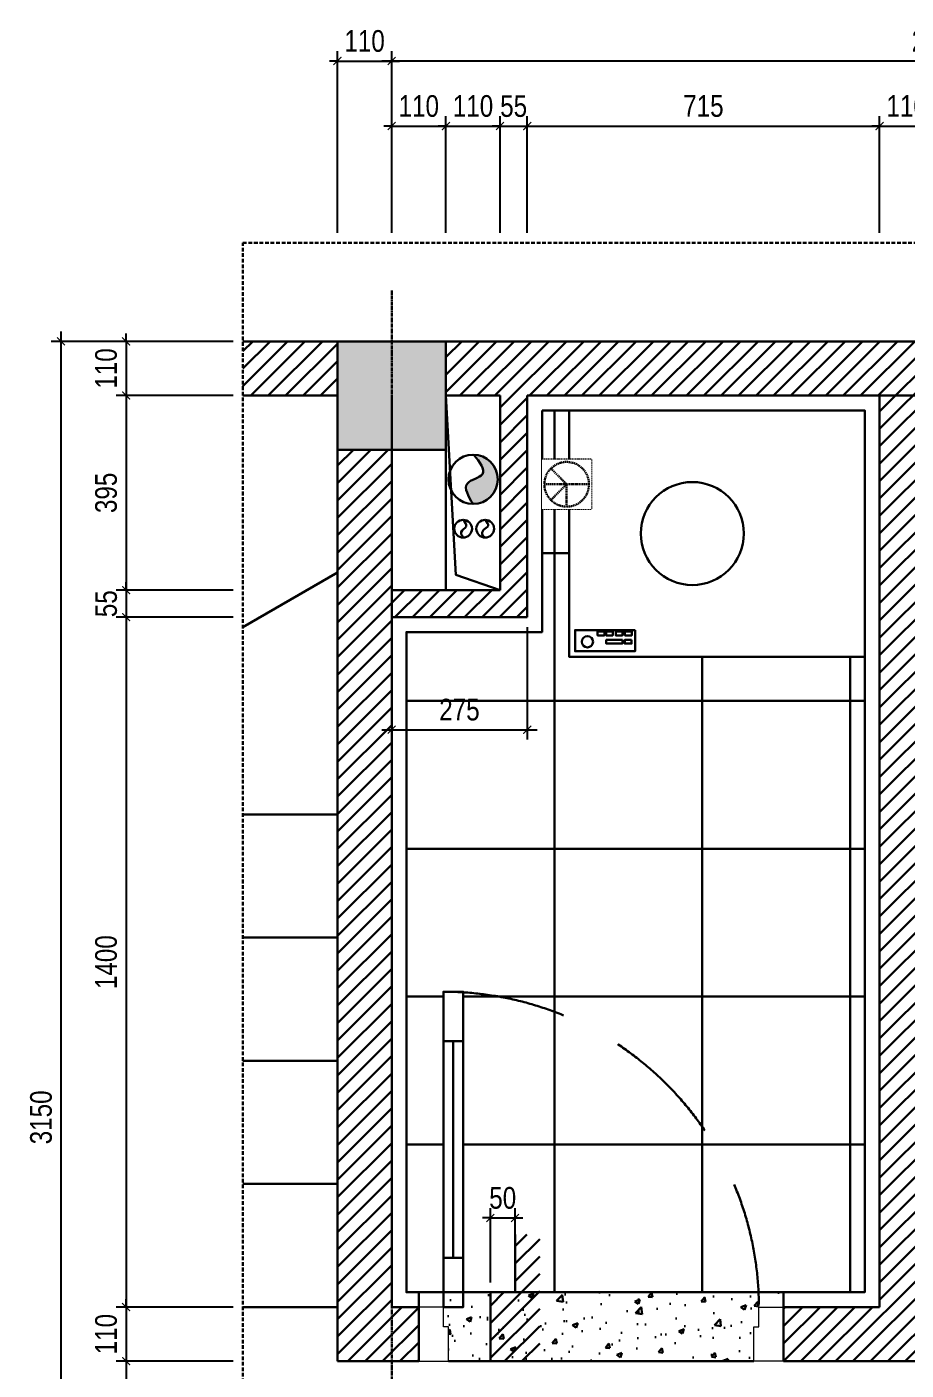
# Model space of a CAD drawing. Header units: millimetres. Extents: x -82962 to 19744, y -138000 to 4535.
# Drawn here: x -13157 to -11372, y -127322 to -124596 of the extents above; entities that cross this region are included whole.
import ezdxf

# ---------------------------------------------------------------- set-up
doc = ezdxf.new("R2010")
doc.units = ezdxf.units.MM
doc.header["$LTSCALE"] = 1000
doc.header["$MEASUREMENT"] = 0
doc.header["$PDMODE"] = 3
doc.linetypes.add('CENTER2', pattern=[1.125, 0.75, -0.125, 0.125, -0.125])
doc.linetypes.add('HIDDEN', pattern=[0.375, 0.25, -0.125])
doc.layers.get('0').update_dxf_attribs({"lineweight": 30})
doc.layers.get('DEFPOINTS').update_dxf_attribs({"color": 4, "lineweight": 30})
doc.layers.add('I-SITE-BOUNDARY', color=10, linetype='HIDDEN', lineweight=15)
doc.layers.add('THAY', color=4, linetype='Continuous', lineweight=30)
doc.styles.add('dim', font='arial.ttf', dxfattribs={"width": 0.8})
doc.dimstyles.new('1-100-100', dxfattribs={"dimscale": 0, "dimtxt": 2.2, "dimasz": 0.8, "dimexe": 1, "dimexo": 1, "dimgap": 0.9, "dimtad": 1, "dimdec": 0, "dimzin": 0, "dimdsep": 46, "dimtxsty": 'dim', "dimblk1": 'ARCHTICK', "dimblk2": 'ARCHTICK', "dimsah": 1, "dimcen": 1, "dimdle": 1, "dimclrd": 256, "dimclre": 256, "dimclrt": 1, "dimadec": 0, "dimazin": 0, "dimtfac": 0.0001, "dimtdec": 0, "dimtix": 1, "dimtmove": 2, "dimatfit": 3, "dimldrblk": 'DOT', "dimfxl": 100, "dimtolj": 1, "dimtzin": 0, "dimarcsym": 0})

# ---------------------------------------------------------------- blocks, each defined once
blk = doc.blocks.new('*U6')
blk.add_line((70, -100), (70, -540))
for points in [[(50, 0), (50, -640), (90, -640), (90, 0)], [(50, -100), (90, -100), (90, -540), (50, -540)]]:
    blk.add_lwpolyline(points, close=True)
at = {"linetype": 'HIDDEN'}
blk.add_arc((50, 0), 640, 270, 0, dxfattribs=at)
at = {"layer": 'I-SITE-BOUNDARY', "linetype": 'ByBlock'}
for points in [[(0, 110), (60, 110), (60, 40), (50, 40), (50, 0), (0, 0)], [(740, 110), (680, 110), (680, 40), (690, 40), (690, 0), (740, 0)]]:
    blk.add_lwpolyline(points, close=True, dxfattribs=at)
blk = doc.blocks.new('_ARCHTICK')
at = {"color": 0, "linetype": 'ByBlock', "const_width": 0.15}
blk.add_lwpolyline([(-0.5, -0.5), (0.5, 0.5)], dxfattribs=at)
blk = doc.blocks.new('*D1041')
at = {"layer": 'DEFPOINTS', "color": 0, "ltscale": 0.2, "transparency": 16777216}
for p in [(-12718.2, -125234.3), (-12955.2, -125344.3), (-12718.2, -125344.3)]:
    blk.add_point(p, dxfattribs=at)
at = {"layer": 'THAY', "lineweight": -2, "ltscale": 0.2, "transparency": 16777216}
for p, q in [((-12955.2, -125234.3), (-12955.2, -125218.3)), ((-12738.2, -125234.3), (-12975.2, -125234.3)), ((-12955.2, -125234.3), (-12955.2, -125344.3)), ((-12738.2, -125344.3), (-12975.2, -125344.3)), ((-12955.2, -125344.3), (-12955.2, -125360.3))]:
    blk.add_line(p, q, dxfattribs=at)
at = {"layer": 'THAY', "lineweight": -2, "ltscale": 0.2, "transparency": 16777216, "xscale": 16.00000000000003, "yscale": 16.00000000000003, "zscale": 16.00000000000003}
for p, rotation in [((-12955.2, -125234.3), 270), ((-12955.2, -125344.3), 90)]:
    blk.add_blockref('_ARCHTICK', p, dxfattribs=dict(at, rotation=rotation))
at = {"layer": 'THAY', "color": 1, "ltscale": 0.2, "transparency": 16777216, "insert": (-12995.7, -125289.3), "char_height": 44, "attachment_point": 5, "rotation": 90, "style": 'dim'}
blk.add_mtext('\\A1;110', dxfattribs=at)
blk = doc.blocks.new('_DOT')
at = {"color": 0, "linetype": 'ByBlock', "ltscale": 10}
blk.add_line((-0.5, 0), (-1, 0), dxfattribs=at)
at = {"color": 0, "linetype": 'ByBlock', "ltscale": 10, "const_width": 0.5}
blk.add_lwpolyline([(-0.25, 0, 1), (0.25, 0, 1)], format="xyb", close=True, dxfattribs=at)
blk = doc.blocks.new('*D1042')
at = {"layer": 'DEFPOINTS', "color": 0, "ltscale": 0.2, "transparency": 16777216}
for p in [(-12718.2, -125344.3), (-12955.2, -125739.3), (-12718.2, -125739.3)]:
    blk.add_point(p, dxfattribs=at)
at = {"layer": 'THAY', "lineweight": -2, "ltscale": 0.2, "transparency": 16777216}
for p, q in [((-12955.2, -125324.3), (-12955.2, -125759.3)), ((-12738.2, -125344.3), (-12975.2, -125344.3)), ((-12738.2, -125739.3), (-12975.2, -125739.3))]:
    blk.add_line(p, q, dxfattribs=at)
at = {"layer": 'THAY', "lineweight": -2, "ltscale": 0.2, "transparency": 16777216, "xscale": 16.00000000000003, "yscale": 16.00000000000003, "zscale": 16.00000000000003}
for p, rotation in [((-12955.2, -125344.3), 90), ((-12955.2, -125739.3), 270)]:
    blk.add_blockref('_ARCHTICK', p, dxfattribs=dict(at, rotation=rotation))
at = {"layer": 'THAY', "color": 1, "ltscale": 0.2, "transparency": 16777216, "insert": (-12995.7, -125541.8), "char_height": 44, "attachment_point": 5, "rotation": 90, "style": 'dim'}
blk.add_mtext('\\A1;395', dxfattribs=at)
blk = doc.blocks.new('*D1043')
at = {"layer": 'DEFPOINTS', "color": 0, "ltscale": 0.2, "transparency": 16777216}
for p in [(-12718.2, -125739.3), (-12955.2, -125794.3), (-12718.2, -125794.3)]:
    blk.add_point(p, dxfattribs=at)
at = {"layer": 'THAY', "lineweight": -2, "ltscale": 0.2, "transparency": 16777216}
for p, q in [((-12955.2, -125739.3), (-12955.2, -125723.3)), ((-12738.2, -125739.3), (-12975.2, -125739.3)), ((-12955.2, -125739.3), (-12955.2, -125794.3)), ((-12738.2, -125794.3), (-12975.2, -125794.3)), ((-12955.2, -125794.3), (-12955.2, -125810.3))]:
    blk.add_line(p, q, dxfattribs=at)
at = {"layer": 'THAY', "lineweight": -2, "ltscale": 0.2, "transparency": 16777216, "xscale": 16.00000000000003, "yscale": 16.00000000000003, "zscale": 16.00000000000003}
for p, rotation in [((-12955.2, -125739.3), 270), ((-12955.2, -125794.3), 90)]:
    blk.add_blockref('_ARCHTICK', p, dxfattribs=dict(at, rotation=rotation))
at = {"layer": 'THAY', "color": 1, "ltscale": 0.2, "transparency": 16777216, "insert": (-12995.6, -125766.8), "char_height": 44, "attachment_point": 5, "rotation": 90, "style": 'dim'}
blk.add_mtext('\\A1;55', dxfattribs=at)
blk = doc.blocks.new('*D1044')
at = {"layer": 'DEFPOINTS', "color": 0, "ltscale": 0.2, "transparency": 16777216}
for p in [(-12718.2, -125794.3), (-12955.2, -127194.3), (-12718.2, -127194.3)]:
    blk.add_point(p, dxfattribs=at)
at = {"layer": 'THAY', "lineweight": -2, "ltscale": 0.2, "transparency": 16777216}
for p, q in [((-12955.2, -125774.3), (-12955.2, -127214.3)), ((-12738.2, -125794.3), (-12975.2, -125794.3)), ((-12738.2, -127194.3), (-12975.2, -127194.3))]:
    blk.add_line(p, q, dxfattribs=at)
at = {"layer": 'THAY', "lineweight": -2, "ltscale": 0.2, "transparency": 16777216, "xscale": 16.00000000000003, "yscale": 16.00000000000003, "zscale": 16.00000000000003}
for p, rotation in [((-12955.2, -125794.3), 90), ((-12955.2, -127194.3), 270)]:
    blk.add_blockref('_ARCHTICK', p, dxfattribs=dict(at, rotation=rotation))
at = {"layer": 'THAY', "color": 1, "ltscale": 0.2, "transparency": 16777216, "insert": (-12995.7, -126494.3), "char_height": 44, "attachment_point": 5, "rotation": 90, "style": 'dim'}
blk.add_mtext('\\A1;1400', dxfattribs=at)
blk = doc.blocks.new('*D1045')
at = {"layer": 'DEFPOINTS', "color": 0, "ltscale": 0.2, "transparency": 16777216}
for p in [(-12718.2, -127194.3), (-12955.2, -127304.3), (-12718.2, -127304.3)]:
    blk.add_point(p, dxfattribs=at)
at = {"layer": 'THAY', "lineweight": -2, "ltscale": 0.2, "transparency": 16777216}
for p, q in [((-12955.2, -127194.3), (-12955.2, -127178.3)), ((-12738.2, -127194.3), (-12975.2, -127194.3)), ((-12955.2, -127194.3), (-12955.2, -127304.3)), ((-12738.2, -127304.3), (-12975.2, -127304.3)), ((-12955.2, -127304.3), (-12955.2, -127320.3))]:
    blk.add_line(p, q, dxfattribs=at)
at = {"layer": 'THAY', "lineweight": -2, "ltscale": 0.2, "transparency": 16777216, "xscale": 16.00000000000003, "yscale": 16.00000000000003, "zscale": 16.00000000000003}
for p, rotation in [((-12955.2, -127194.3), 270), ((-12955.2, -127304.3), 90)]:
    blk.add_blockref('_ARCHTICK', p, dxfattribs=dict(at, rotation=rotation))
at = {"layer": 'THAY', "color": 1, "ltscale": 0.2, "transparency": 16777216, "insert": (-12995.7, -127249.3), "char_height": 44, "attachment_point": 5, "rotation": 90, "style": 'dim'}
blk.add_mtext('\\A1;110', dxfattribs=at)
blk = doc.blocks.new('*D1046')
at = {"layer": 'DEFPOINTS', "color": 0, "ltscale": 0.2, "transparency": 16777216}
for p in [(-12718.2, -127304.3), (-12955.2, -128274.3), (-12718.2, -128274.3)]:
    blk.add_point(p, dxfattribs=at)
at = {"layer": 'THAY', "lineweight": -2, "ltscale": 0.2, "transparency": 16777216}
for p, q in [((-12955.2, -127284.3), (-12955.2, -128294.3)), ((-12738.2, -127304.3), (-12975.2, -127304.3)), ((-12738.2, -128274.3), (-12975.2, -128274.3))]:
    blk.add_line(p, q, dxfattribs=at)
at = {"layer": 'THAY', "lineweight": -2, "ltscale": 0.2, "transparency": 16777216, "xscale": 16.00000000000003, "yscale": 16.00000000000003, "zscale": 16.00000000000003}
for p, rotation in [((-12955.2, -127304.3), 90), ((-12955.2, -128274.3), 270)]:
    blk.add_blockref('_ARCHTICK', p, dxfattribs=dict(at, rotation=rotation))
at = {"layer": 'THAY', "color": 1, "ltscale": 0.2, "transparency": 16777216, "insert": (-12995.7, -127789.3), "char_height": 44, "attachment_point": 5, "rotation": 90, "style": 'dim'}
blk.add_mtext('\\A1;970', dxfattribs=at)
blk = doc.blocks.new('*D1048')
at = {"layer": 'DEFPOINTS', "color": 0, "ltscale": 0.2, "transparency": 16777216}
for p in [(-13087.2, -125234.3), (-12718.2, -125234.3), (-12718.2, -128384.3)]:
    blk.add_point(p, dxfattribs=at)
at = {"layer": 'THAY', "lineweight": -2, "ltscale": 0.2, "transparency": 16777216}
for p, q in [((-13087.2, -128404.3), (-13087.2, -125214.3)), ((-12738.2, -125234.3), (-13107.2, -125234.3)), ((-12738.2, -128384.3), (-13107.2, -128384.3))]:
    blk.add_line(p, q, dxfattribs=at)
at = {"layer": 'THAY', "lineweight": -2, "ltscale": 0.2, "transparency": 16777216, "xscale": 16.00000000000003, "yscale": 16.00000000000003, "zscale": 16.00000000000003}
for p, rotation in [((-13087.2, -125234.3), 90), ((-13087.2, -128384.3), 270)]:
    blk.add_blockref('_ARCHTICK', p, dxfattribs=dict(at, rotation=rotation))
at = {"layer": 'THAY', "color": 1, "ltscale": 0.2, "transparency": 16777216, "insert": (-13127.7, -126809.3), "char_height": 44, "attachment_point": 5, "rotation": 90, "style": 'dim'}
blk.add_mtext('\\A1;3150', dxfattribs=at)
blk = doc.blocks.new('*D1049')
at = {"layer": 'DEFPOINTS', "color": 0, "ltscale": 0.2, "transparency": 16777216}
for p in [(-12416.3, -124665.3), (-12526.3, -125034.3), (-12416.3, -125034.3)]:
    blk.add_point(p, dxfattribs=at)
at = {"layer": 'THAY', "lineweight": -2, "ltscale": 0.2, "transparency": 16777216}
for p, q in [((-12526.3, -125014.3), (-12526.3, -124645.3)), ((-12416.3, -125014.3), (-12416.3, -124645.3)), ((-12526.3, -124665.3), (-12542.3, -124665.3)), ((-12526.3, -124665.3), (-12416.3, -124665.3)), ((-12416.3, -124665.3), (-12400.3, -124665.3))]:
    blk.add_line(p, q, dxfattribs=at)
at = {"layer": 'THAY', "lineweight": -2, "ltscale": 0.2, "transparency": 16777216, "xscale": 16.00000000000003, "yscale": 16.00000000000003, "zscale": 16.00000000000003}
blk.add_blockref('_ARCHTICK', (-12526.3, -124665.3), dxfattribs=at)
at = {"layer": 'THAY', "lineweight": -2, "ltscale": 0.2, "transparency": 16777216, "xscale": 16.00000000000003, "yscale": 16.00000000000003, "zscale": 16.00000000000003, "rotation": 180}
blk.add_blockref('_ARCHTICK', (-12416.3, -124665.3), dxfattribs=at)
at = {"layer": 'THAY', "color": 1, "ltscale": 0.2, "transparency": 16777216, "insert": (-12471.3, -124624.9), "char_height": 44, "attachment_point": 5, "style": 'dim'}
blk.add_mtext('\\A1;110', dxfattribs=at)
blk = doc.blocks.new('*D1050')
at = {"layer": 'DEFPOINTS', "color": 0, "ltscale": 0.2, "transparency": 16777216}
for p in [(-12306.3, -124797.3), (-12416.3, -125034.3), (-12306.3, -125034.3)]:
    blk.add_point(p, dxfattribs=at)
at = {"layer": 'THAY', "lineweight": -2, "ltscale": 0.2, "transparency": 16777216}
for p, q in [((-12416.3, -125014.3), (-12416.3, -124777.3)), ((-12306.3, -125014.3), (-12306.3, -124777.3)), ((-12416.3, -124797.3), (-12432.3, -124797.3)), ((-12416.3, -124797.3), (-12306.3, -124797.3)), ((-12306.3, -124797.3), (-12290.3, -124797.3))]:
    blk.add_line(p, q, dxfattribs=at)
at = {"layer": 'THAY', "lineweight": -2, "ltscale": 0.2, "transparency": 16777216, "xscale": 16.00000000000003, "yscale": 16.00000000000003, "zscale": 16.00000000000003}
blk.add_blockref('_ARCHTICK', (-12416.3, -124797.3), dxfattribs=at)
at = {"layer": 'THAY', "lineweight": -2, "ltscale": 0.2, "transparency": 16777216, "xscale": 16.00000000000003, "yscale": 16.00000000000003, "zscale": 16.00000000000003, "rotation": 180}
blk.add_blockref('_ARCHTICK', (-12306.3, -124797.3), dxfattribs=at)
at = {"layer": 'THAY', "color": 1, "ltscale": 0.2, "transparency": 16777216, "insert": (-12361.3, -124756.9), "char_height": 44, "attachment_point": 5, "style": 'dim'}
blk.add_mtext('\\A1;110', dxfattribs=at)
blk = doc.blocks.new('*D1051')
at = {"layer": 'DEFPOINTS', "color": 0, "ltscale": 0.2, "transparency": 16777216}
for p in [(-12196.3, -124797.3), (-12306.3, -125034.3), (-12196.3, -125034.3)]:
    blk.add_point(p, dxfattribs=at)
at = {"layer": 'THAY', "lineweight": -2, "ltscale": 0.2, "transparency": 16777216}
for p, q in [((-12306.3, -125014.3), (-12306.3, -124777.3)), ((-12196.3, -125014.3), (-12196.3, -124777.3)), ((-12306.3, -124797.3), (-12322.3, -124797.3)), ((-12306.3, -124797.3), (-12196.3, -124797.3)), ((-12196.3, -124797.3), (-12180.3, -124797.3))]:
    blk.add_line(p, q, dxfattribs=at)
at = {"layer": 'THAY', "lineweight": -2, "ltscale": 0.2, "transparency": 16777216, "xscale": 16.00000000000003, "yscale": 16.00000000000003, "zscale": 16.00000000000003}
blk.add_blockref('_ARCHTICK', (-12306.3, -124797.3), dxfattribs=at)
at = {"layer": 'THAY', "lineweight": -2, "ltscale": 0.2, "transparency": 16777216, "xscale": 16.00000000000003, "yscale": 16.00000000000003, "zscale": 16.00000000000003, "rotation": 180}
blk.add_blockref('_ARCHTICK', (-12196.3, -124797.3), dxfattribs=at)
at = {"layer": 'THAY', "color": 1, "ltscale": 0.2, "transparency": 16777216, "insert": (-12251.3, -124756.9), "char_height": 44, "attachment_point": 5, "style": 'dim'}
blk.add_mtext('\\A1;110', dxfattribs=at)
blk = doc.blocks.new('*D1052')
at = {"layer": 'DEFPOINTS', "color": 0, "ltscale": 0.2, "transparency": 16777216}
for p in [(-12141.3, -124797.3), (-12196.3, -125034.3), (-12141.3, -125034.3)]:
    blk.add_point(p, dxfattribs=at)
at = {"layer": 'THAY', "lineweight": -2, "ltscale": 0.2, "transparency": 16777216}
for p, q in [((-12196.3, -125014.3), (-12196.3, -124777.3)), ((-12141.3, -125014.3), (-12141.3, -124777.3)), ((-12196.3, -124797.3), (-12212.3, -124797.3)), ((-12196.3, -124797.3), (-12141.3, -124797.3)), ((-12141.3, -124797.3), (-12125.3, -124797.3))]:
    blk.add_line(p, q, dxfattribs=at)
at = {"layer": 'THAY', "lineweight": -2, "ltscale": 0.2, "transparency": 16777216, "xscale": 16.00000000000003, "yscale": 16.00000000000003, "zscale": 16.00000000000003}
blk.add_blockref('_ARCHTICK', (-12196.3, -124797.3), dxfattribs=at)
at = {"layer": 'THAY', "lineweight": -2, "ltscale": 0.2, "transparency": 16777216, "xscale": 16.00000000000003, "yscale": 16.00000000000003, "zscale": 16.00000000000003, "rotation": 180}
blk.add_blockref('_ARCHTICK', (-12141.3, -124797.3), dxfattribs=at)
at = {"layer": 'THAY', "color": 1, "ltscale": 0.2, "transparency": 16777216, "insert": (-12168.8, -124757), "char_height": 44, "attachment_point": 5, "style": 'dim'}
blk.add_mtext('\\A1;55', dxfattribs=at)
blk = doc.blocks.new('*D1053')
at = {"layer": 'DEFPOINTS', "color": 0, "ltscale": 0.2, "transparency": 16777216}
for p in [(-11426.3, -124797.3), (-12141.3, -125034.3), (-11426.3, -125034.3)]:
    blk.add_point(p, dxfattribs=at)
at = {"layer": 'THAY', "lineweight": -2, "ltscale": 0.2, "transparency": 16777216}
for p, q in [((-12141.3, -125014.3), (-12141.3, -124777.3)), ((-11426.3, -125014.3), (-11426.3, -124777.3)), ((-12161.3, -124797.3), (-11406.3, -124797.3))]:
    blk.add_line(p, q, dxfattribs=at)
at = {"layer": 'THAY', "lineweight": -2, "ltscale": 0.2, "transparency": 16777216, "xscale": 16.00000000000003, "yscale": 16.00000000000003, "zscale": 16.00000000000003, "rotation": 180}
blk.add_blockref('_ARCHTICK', (-12141.3, -124797.3), dxfattribs=at)
at = {"layer": 'THAY', "lineweight": -2, "ltscale": 0.2, "transparency": 16777216, "xscale": 16.00000000000003, "yscale": 16.00000000000003, "zscale": 16.00000000000003}
blk.add_blockref('_ARCHTICK', (-11426.3, -124797.3), dxfattribs=at)
at = {"layer": 'THAY', "color": 1, "ltscale": 0.2, "transparency": 16777216, "insert": (-11783.8, -124756.9), "char_height": 44, "attachment_point": 5, "style": 'dim'}
blk.add_mtext('\\A1;715', dxfattribs=at)
blk = doc.blocks.new('*D1054')
at = {"layer": 'DEFPOINTS', "color": 0, "ltscale": 0.2, "transparency": 16777216}
for p in [(-11316.3, -124797.3), (-11426.3, -125034.3), (-11316.3, -125034.3)]:
    blk.add_point(p, dxfattribs=at)
at = {"layer": 'THAY', "lineweight": -2, "ltscale": 0.2, "transparency": 16777216}
for p, q in [((-11426.3, -125014.3), (-11426.3, -124777.3)), ((-11316.3, -125014.3), (-11316.3, -124777.3)), ((-11426.3, -124797.3), (-11442.3, -124797.3)), ((-11426.3, -124797.3), (-11316.3, -124797.3)), ((-11316.3, -124797.3), (-11300.3, -124797.3))]:
    blk.add_line(p, q, dxfattribs=at)
at = {"layer": 'THAY', "lineweight": -2, "ltscale": 0.2, "transparency": 16777216, "xscale": 16.00000000000003, "yscale": 16.00000000000003, "zscale": 16.00000000000003}
blk.add_blockref('_ARCHTICK', (-11426.3, -124797.3), dxfattribs=at)
at = {"layer": 'THAY', "lineweight": -2, "ltscale": 0.2, "transparency": 16777216, "xscale": 16.00000000000003, "yscale": 16.00000000000003, "zscale": 16.00000000000003, "rotation": 180}
blk.add_blockref('_ARCHTICK', (-11316.3, -124797.3), dxfattribs=at)
at = {"layer": 'THAY', "color": 1, "ltscale": 0.2, "transparency": 16777216, "insert": (-11371.3, -124756.9), "char_height": 44, "attachment_point": 5, "style": 'dim'}
blk.add_mtext('\\A1;110', dxfattribs=at)
blk = doc.blocks.new('*D1058')
at = {"layer": 'DEFPOINTS', "color": 0, "ltscale": 0.2, "transparency": 16777216}
for p in [(-12416.3, -124665.3), (-12416.3, -125034.3), (-10396.3, -125034.3)]:
    blk.add_point(p, dxfattribs=at)
at = {"layer": 'THAY', "lineweight": -2, "ltscale": 0.2, "transparency": 16777216}
for p, q in [((-12416.3, -125014.3), (-12416.3, -124645.3)), ((-10396.3, -125014.3), (-10396.3, -124645.3)), ((-10376.3, -124665.3), (-12436.3, -124665.3))]:
    blk.add_line(p, q, dxfattribs=at)
at = {"layer": 'THAY', "lineweight": -2, "ltscale": 0.2, "transparency": 16777216, "xscale": 16.00000000000003, "yscale": 16.00000000000003, "zscale": 16.00000000000003, "rotation": 180}
blk.add_blockref('_ARCHTICK', (-12416.3, -124665.3), dxfattribs=at)
at = {"layer": 'THAY', "lineweight": -2, "ltscale": 0.2, "transparency": 16777216, "xscale": 16.00000000000003, "yscale": 16.00000000000003, "zscale": 16.00000000000003}
blk.add_blockref('_ARCHTICK', (-10396.3, -124665.3), dxfattribs=at)
at = {"layer": 'THAY', "color": 1, "ltscale": 0.2, "transparency": 16777216, "insert": (-11306.3, -124624.9), "char_height": 44, "attachment_point": 5, "style": 'dim'}
blk.add_mtext('\\A1;2020', dxfattribs=at)
blk = doc.blocks.new('*D1071')
at = {"layer": 'DEFPOINTS', "color": 0, "ltscale": 0.2, "transparency": 16777216}
for p in [(-12166, -127013.5), (-12216, -127164.3), (-12166, -127164.3)]:
    blk.add_point(p, dxfattribs=at)
at = {"layer": 'THAY', "lineweight": -2, "ltscale": 0.2, "transparency": 16777216}
for p, q in [((-12216, -127013.5), (-12232, -127013.5)), ((-12216, -127144.3), (-12216, -126993.5)), ((-12216, -127013.5), (-12166, -127013.5)), ((-12166, -127144.3), (-12166, -126993.5)), ((-12166, -127013.5), (-12150, -127013.5))]:
    blk.add_line(p, q, dxfattribs=at)
at = {"layer": 'THAY', "lineweight": -2, "ltscale": 0.2, "transparency": 16777216, "xscale": 16.00000000000003, "yscale": 16.00000000000003, "zscale": 16.00000000000003}
blk.add_blockref('_ARCHTICK', (-12216, -127013.5), dxfattribs=at)
at = {"layer": 'THAY', "lineweight": -2, "ltscale": 0.2, "transparency": 16777216, "xscale": 16.00000000000003, "yscale": 16.00000000000003, "zscale": 16.00000000000003, "rotation": 180}
blk.add_blockref('_ARCHTICK', (-12166, -127013.5), dxfattribs=at)
at = {"layer": 'THAY', "color": 1, "ltscale": 0.2, "transparency": 16777216, "insert": (-12191, -126973), "char_height": 44, "attachment_point": 5, "style": 'dim'}
blk.add_mtext('\\A1;50', dxfattribs=at)
blk = doc.blocks.new('*D1072')
at = {"layer": 'DEFPOINTS', "color": 0, "ltscale": 0.2, "transparency": 16777216}
for p in [(-12416.3, -125794.3), (-12141.3, -125794.3), (-12141.3, -126022.5)]:
    blk.add_point(p, dxfattribs=at)
at = {"layer": 'THAY', "lineweight": -2, "ltscale": 0.2, "transparency": 16777216}
for p, q in [((-12416.3, -125814.3), (-12416.3, -126042.5)), ((-12141.3, -125814.3), (-12141.3, -126042.5)), ((-12436.3, -126022.5), (-12121.3, -126022.5))]:
    blk.add_line(p, q, dxfattribs=at)
at = {"layer": 'THAY', "lineweight": -2, "ltscale": 0.2, "transparency": 16777216, "xscale": 16.00000000000003, "yscale": 16.00000000000003, "zscale": 16.00000000000003, "rotation": 180}
blk.add_blockref('_ARCHTICK', (-12416.3, -126022.5), dxfattribs=at)
at = {"layer": 'THAY', "lineweight": -2, "ltscale": 0.2, "transparency": 16777216, "xscale": 16.00000000000003, "yscale": 16.00000000000003, "zscale": 16.00000000000003}
blk.add_blockref('_ARCHTICK', (-12141.3, -126022.5), dxfattribs=at)
at = {"layer": 'THAY', "color": 1, "ltscale": 0.2, "transparency": 16777216, "insert": (-12278.8, -125982), "char_height": 44, "attachment_point": 5, "style": 'dim'}
blk.add_mtext('\\A1;275', dxfattribs=at)

msp = doc.modelspace()

# ---------------------------------------------------------------- hatches: boundary and pattern name
at = {"layer": 'THAY', "ltscale": 0.2}
h = msp.add_hatch(dxfattribs=at)
h.set_pattern_fill('ANSI31', color=256, scale=200, style=0)
h.paths.add_polyline_path([(-11316.25477, -125344.33168), (-11426.25477, -125344.33168), (-11426.25477, -127194.33168), (-11621.25477, -127194.33168), (-11621.25477, -127304.33168), (-11261.25477, -127304.33168), (-11261.25477, -127194.33168), (-11316.25477, -127194.33168)])
h.paths.add_polyline_path([(-10506.25477, -125234.33168), (-12306.25477, -125234.33168), (-12306.25477, -125344.33168), (-12196.25477, -125344.33168), (-12196.25477, -125739.33168), (-12416.25477, -125739.33168), (-12416.25477, -125794.33168), (-12141.25477, -125794.33168), (-12141.25477, -125344.33168), (-10506.25477, -125344.33168)])
h.paths.add_polyline_path([(-12526.25477, -125234.33168), (-12718.23072, -125234.33168), (-12718.23072, -125344.33168), (-12526.25477, -125344.33168)])
h.paths.add_polyline_path([(-12416.25477, -125454.33168), (-12526.25477, -125454.33168), (-12526.25477, -127304.33168), (-12416.25477, -127304.33168)])
h.paths.add_polyline_path([(-10396.25477, -127194.33168), (-10521.25477, -127194.33168), (-10521.25477, -127304.33168), (-10396.25477, -127304.33168)])
h.paths.add_polyline_path([(-10286.25477, -125454.33168), (-10396.25477, -125454.33168), (-10396.25477, -127194.33168), (-10396.25477, -127304.33168), (-10286.25477, -127304.33168)])
h.paths.add_polyline_path([(-12361.25477, -127194.33168), (-12416.25477, -127194.33168), (-12416.25477, -127304.33168), (-12361.25477, -127304.33168)])
at = {"layer": 'THAY', "linetype": 'Continuous'}
msp.add_hatch(color=256, dxfattribs=at).paths.add_polyline_path([(-12306.25477, -125234.33168), (-12526.25477, -125234.33168), (-12526.25477, -125454.33168), (-12306.25477, -125454.33168)])
at = {"layer": 'THAY', "ltscale": 0.2}
h = msp.add_hatch(dxfattribs=at)
h.set_pattern_fill('_USER', color=256, scale=300, style=0, double=1, pattern_type=0)
h.set_pattern_definition([(0, (-12386.25, -127164.33), (0, 300), []), (90, (-12386.25, -127164.33), (-300, 2e-14), [])])
h.paths.add_polyline_path([(-12311.25477, -126554.33168), (-12271.25477, -126554.33168), (-12271.25477, -126555.5829, -0.3825127242), (-11671.95828, -127164.33168), (-11456.25477, -127164.33168), (-11456.25477, -125874.33168), (-12056.25477, -125874.33168), (-12056.25477, -125374.33168), (-12111.25477, -125374.33168), (-12111.25477, -125824.33168), (-12386.25477, -125824.33168), (-12386.25477, -127164.33168), (-12311.25477, -127164.33168)])
h.paths.add_polyline_path([(-12271.25477, -126555.5829), (-12271.25477, -127164.33168), (-11671.95828, -127164.33168, 0.3825127242)], flags=17)
at = {"layer": 'THAY', "linetype": 'Continuous'}
h = msp.add_hatch(color=256, dxfattribs=at)
edge = h.paths.add_edge_path()
edge.add_spline(control_points=[(-12249.85448, -125464.37646), (-12237.76046, -125479.4527), (-12215.53642, -125507.15692), (-12278.50644, -125519.1753), (-12260.76371, -125548.44854), (-12251.11856, -125564.3618)], knot_values=[0, 0, 0, 0, 43.0954372189, 79.1924680076, 122.1881183082, 122.1881183082, 122.1881183082, 122.1881183082], degree=3, periodic=0)
edge.add_arc((-12251.0637, -125514.36183), 50, 269.93713879, 360)
edge.add_arc((-12251.0637, -125514.36183), 50, 360, 448.61419338)
at = {"layer": 'THAY', "ltscale": 0.2}
h = msp.add_hatch(dxfattribs=at)
h.set_pattern_fill('ANSI31', color=256, scale=200, style=0)
h.paths.add_polyline_path([(-12115.97503, -127046.94498), (-12165.97503, -127046.94498), (-12165.97503, -127164.33168), (-12115.97503, -127164.33168)])
h.paths.add_polyline_path([(-12115.97503, -127164.33168), (-12215.97503, -127164.33168), (-12215.97503, -127304.33168), (-12115.97503, -127304.33168)])
h = msp.add_hatch(dxfattribs=at)
h.set_pattern_fill('AR-CONC', color=256, scale=15, style=0)
h.set_pattern_definition([(50, (0, 0), (107.58903, -9.41282), [11.25, -123.75]), (355, (0, 0), (-20.8127, 112.82882), [9, -99]), (100.4514, (8.97, -0.78), (86.77641, 103.41593), [9.56103, -105.17132]), (46.1842, (0, 30), (160.08616, -24.82785), [16.875, -185.625]), (96.6356, (13.34, 27.93), (140.1994, 146.11768), [14.34154, -157.75695]), (351.1842, (0, 30), (140.1993, 146.1178), [13.5, -148.5]), (21, (15, 22.5), (89.53606, -60.392834), [11.25, -123.75]), (326, (15, 22.5), (36.4973, 108.77251), [9, -99]), (71.4514, (22.46, 17.47), (126.033394, 48.379575), [9.56103, -105.17132]), (37.5, (0, 0), (1.823978, 49.934078), [0, -97.8, 0, -100.5, 0, -99.375]), (7.5, (0, 0), (39.46043, 59.161757), [0, -57.3, 0, -95.55, 0, -37.875]), (327.5, (-33.45, 0), (80.073365, -3.383231), [0, -37.5, 0, -117, 0, -155.25]), (317.5, (-48.45, 0), (87.477925, 15.015747), [0, -48.75, 0, -77.7, 0, -110.25])])
h.paths.add_polyline_path([(-11681.25477, -127234.33168), (-11671.25477, -127234.33168), (-11671.25477, -127194.33168), (-11621.25477, -127194.33168), (-11621.25477, -127164.33168), (-11671.25477, -127164.33168), (-12215.97503, -127164.33168), (-12215.97503, -127304.33168), (-11681.25477, -127304.33168)])
h.paths.add_polyline_path([(-12215.97503, -127164.33168), (-12311.25477, -127164.33168), (-12361.25477, -127164.33168), (-12361.25477, -127194.33168), (-12311.25477, -127194.33168), (-12311.25477, -127234.33168), (-12301.25477, -127234.33168), (-12301.25477, -127304.33168), (-12215.97503, -127304.33168)])

# ---------------------------------------------------------------- linework, layer by layer
at = {"layer": 'THAY', "linetype": 'CENTER2', "ltscale": 0.01}
for p, q in [((-12416.25477, -128558.25699), (-12416.25477, -125129.93594)), ((-12718.23072, -125234.33168), (-10101.794, -125234.33168))]:
    msp.add_line(p, q, dxfattribs=at)
at = {"layer": 'THAY'}
for p, q in [((-12718.23072, -125234.33168), (-10286.25477, -125234.33168)), ((-12718.23072, -125344.33168), (-12526.25477, -125344.33168)), ((-12306.25477, -125344.33168), (-12196.25477, -125344.33168)), ((-12718.23072, -125814.30451), (-12526.25477, -125703.43306)), ((-12526.25477, -126194.33168), (-12718.23072, -126194.33168)), ((-12526.25477, -126444.33168), (-12718.23072, -126444.33168)), ((-12526.25477, -126694.33168), (-12718.23072, -126694.33168)), ((-12526.25477, -126944.33168), (-12718.23072, -126944.33168)), ((-12526.25477, -127194.33168), (-12718.23072, -127194.33168))]:
    msp.add_line(p, q, dxfattribs=at)
at = {"layer": 'THAY', "linetype": 'Continuous'}
for p, q in [((-12526.25477, -127304.33168), (-12526.25477, -125344.33168)), ((-12526.25477, -127304.33168), (-12526.25477, -125344.33168)), ((-12416.25477, -127194.33168), (-12416.25477, -125344.33168)), ((-12196.25477, -125739.33168), (-12196.25477, -125344.33168)), ((-12141.25477, -125794.33168), (-12141.25477, -125344.33168)), ((-11426.25477, -127194.33168), (-11426.25477, -125344.33168)), ((-12526.25477, -125454.33168), (-12416.25477, -125454.33168)), ((-12306.25477, -125739.33168), (-12306.25477, -125454.33168)), ((-12416.25477, -125739.33168), (-12196.25477, -125739.33168)), ((-12416.25477, -125794.33168), (-12141.25477, -125794.33168)), ((-12416.25477, -127194.33168), (-12361.25477, -127194.33168)), ((-12361.25477, -127194.33168), (-12361.25477, -127304.33168)), ((-11621.25477, -127194.33168), (-11621.25477, -127304.33168)), ((-11621.25477, -127194.33168), (-11426.25477, -127194.33168)), ((-12526.25477, -127304.33168), (-12361.25477, -127304.33168)), ((-11621.25477, -127304.33168), (-11261.25477, -127304.33168))]:
    msp.add_line(p, q, dxfattribs=at)
at = {"layer": 'THAY', "linetype": 'HIDDEN', "ltscale": 0.01}
for p in [(-12061.25477, -125479.02458), (-12029.21781, -125492.29472), (-12029.21781, -125556.36863)]:
    msp.add_line(p, (-12061.25477, -125524.33168), dxfattribs=at)
at = {"layer": 'THAY', "ltscale": 0.2}
for p, q in [((-12361.25477, -127194.33168), (-12361.25477, -127164.33168)), ((-11621.25477, -127194.33168), (-11621.25477, -127164.33168)), ((-12301.25477, -127304.33168), (-11681.25477, -127304.33168))]:
    msp.add_line(p, q, dxfattribs=at)
at = {"layer": 'THAY', "linetype": 'HIDDEN', "ltscale": 0.03}
msp.add_lwpolyline([(-12718.23072, -125034.33168), (-10101.794, -125034.33168), (-10101.794, -128584.33168), (-12718.23072, -128584.33168)], close=True, dxfattribs=at)
at = {"layer": 'THAY'}
msp.add_lwpolyline([(-12306.25477, -125234.33168), (-12526.25477, -125234.33168), (-12526.25477, -125454.33168), (-12306.25477, -125454.33168)], close=True, dxfattribs=at)
msp.add_lwpolyline([(-12306.25477, -125234.33168), (-12526.25477, -125234.33168), (-12526.25477, -125454.33168), (-12306.25477, -125454.33168)], close=True, dxfattribs=at)
at = {"layer": 'THAY', "ltscale": 0.2}
msp.add_lwpolyline([(-12306.25477, -125344.33168), (-12286, -125708.5), (-12196.25477, -125739.33168)], dxfattribs=at)
at = {"layer": 'THAY'}
msp.add_lwpolyline([(-12141.25477, -125344.33168), (-10506.25477, -125344.33168)], dxfattribs=at)
at = {"layer": 'THAY', "ltscale": 0.2}
msp.add_lwpolyline([(-12111.25477, -125374.33168), (-11456.25477, -125374.33168), (-11456.25477, -127164.33168), (-12386.25477, -127164.33168), (-12386.25477, -125824.33168), (-12111.25477, -125824.33168)], close=True, dxfattribs=at)
at = {"layer": 'THAY', "linetype": 'Continuous'}
for points in [[(-11456.25477, -125874.33168), (-12056.25477, -125874.33168), (-12056.25477, -125374.33168), (-11456.25477, -125374.33168)], [(-11922.4193, -125820.41805), (-12044.24807, -125820.41805), (-12044.24807, -125863.23684), (-11922.4193, -125863.23684)], [(-11984.59224, -125823.50031), (-11998.36533, -125823.50031), (-11998.36533, -125831.11387), (-11984.59224, -125831.11387)], [(-11967.59541, -125823.50031), (-11981.3685, -125823.50031), (-11981.3685, -125831.11387), (-11967.59541, -125831.11387)], [(-11947.96097, -125840.19202), (-11981.07543, -125840.19202), (-11981.07543, -125847.80558), (-11947.96097, -125847.80558)], [(-11947.96097, -125823.50031), (-11961.73406, -125823.50031), (-11961.73406, -125831.11387), (-11947.96097, -125831.11387)], [(-11929.4988, -125840.19202), (-11943.27189, -125840.19202), (-11943.27189, -125847.80558), (-11929.4988, -125847.80558)], [(-11929.20573, -125823.50031), (-11942.97882, -125823.50031), (-11942.97882, -125831.11387), (-11929.20573, -125831.11387)]]:
    msp.add_lwpolyline(points, close=True, dxfattribs=at)
at = {"layer": 'THAY', "linetype": 'HIDDEN', "ltscale": 0.01}
msp.add_lwpolyline([(-12011.25477, -125574.33168), (-12111.25477, -125574.33168), (-12111.25477, -125474.33168), (-12011.25477, -125474.33168)], close=True, dxfattribs=at)
at = {"layer": 'THAY', "linetype": 'Continuous'}
msp.add_lwpolyline([(-12215.97503, -127304.33168), (-12215.97503, -127164.33168), (-12165.97503, -127164.33168), (-12165.97503, -127046.94498)], dxfattribs=at)
for centre, radius in [((-12251.0637, -125514.36183), 50), ((-11806.25477, -125624.33168), 104.52514), ((-12271.30856, -125614.54316), 18), ((-12226.57116, -125614.54316), 18), ((-12019.13636, -125844.03975), 11.43337)]:
    msp.add_circle(centre, radius, dxfattribs=at)
for points in [[(-12249.85448, -125464.37646), (-12232.23986, -125503.70764), (-12262.76549, -125522.9737), (-12251.11856, -125564.3618)], [(-12271.51961, -125596.54439), (-12265.13755, -125609.75739), (-12275.39022, -125621.41605), (-12270.24511, -125632.51172)], [(-12226.08881, -125596.54962), (-12220.55637, -125608.49322), (-12229.85244, -125616.97514), (-12232.07546, -125627.27443), (-12225.99951, -125632.53408)]]:
    msp.add_spline(points, degree=3, dxfattribs=at)

# ---------------------------------------------------------------- block references
at = {"layer": 'THAY', "ltscale": 100, "xscale": -1, "rotation": 180}
msp.add_blockref('*U6', (-12361.25477, -127194.33168), dxfattribs=at)

# ---------------------------------------------------------------- dimensions: what is measured, and where the dimension line sits
at = {"layer": 'THAY', "ltscale": 0.2}
for base, p1, p2, picture, middle in [((-12416.25477, -124665.34457), (-12526.25477, -125034.33168), (-12416.25477, -125034.33168), '*D1049', (-12471.25477, -124624.87936)), ((-12306.25477, -124797.34457), (-12416.25477, -125034.33168), (-12306.25477, -125034.33168), '*D1050', (-12361.25477, -124756.87936)), ((-12196.25477, -124797.34457), (-12306.25477, -125034.33168), (-12196.25477, -125034.33168), '*D1051', (-12251.25477, -124756.87936)), ((-12141.25477, -124797.34457), (-12196.25477, -125034.33168), (-12141.25477, -125034.33168), '*D1052', (-12168.75477, -124756.9694)), ((-11426.25477, -124797.34457), (-12141.25477, -125034.33168), (-11426.25477, -125034.33168), '*D1053', (-11783.75477, -124756.87936)), ((-11316.25477, -124797.34457), (-11426.25477, -125034.33168), (-11316.25477, -125034.33168), '*D1054', (-11371.25477, -124756.87936)), ((-12141.25477, -126022.5), (-12416.25477, -125794.33168), (-12141.25477, -125794.33168), '*D1072', (-12278.75477, -125982.03479)), ((-12165.97503, -127013.5), (-12215.97503, -127164.33168), (-12165.97503, -127164.33168), '*D1071', (-12190.97503, -126973.03479))]:
    dim = msp.add_linear_dim(base=base, p1=p1, p2=p2, dimstyle='1-100-100', override={"dimscale": 20}, dxfattribs=at)
    dim.commit()
    dim.dimension.update_dxf_attribs({"geometry": picture, "text_midpoint": middle})
dim = msp.add_linear_dim(base=(-12416.25477, -124665.34457), p1=(-10396.25477, -125034.33168), p2=(-12416.25477, -125034.33168), dimstyle='1-100-100', override={"dimscale": 20}, dxfattribs=at)
dim.commit()
dim.dimension.update_dxf_attribs({"geometry": '*D1058', "text_midpoint": (-11306.25477, -124624.87936), "dimtype": 160})
for base, p1, p2, picture, middle in [((-13087.21782, -125234.33168), (-12718.23072, -128384.33168), (-12718.23072, -125234.33168), '*D1048', (-13127.69804, -126809.33168)), ((-12955.21782, -125344.33168), (-12718.23072, -125234.33168), (-12718.23072, -125344.33168), '*D1041', (-12995.68304, -125289.33168)), ((-12955.21782, -125739.33168), (-12718.23072, -125344.33168), (-12718.23072, -125739.33168), '*D1042', (-12995.69804, -125541.83168)), ((-12955.21782, -125794.33168), (-12718.23072, -125739.33168), (-12718.23072, -125794.33168), '*D1043', (-12995.59299, -125766.83168)), ((-12955.21782, -127194.33168), (-12718.23072, -125794.33168), (-12718.23072, -127194.33168), '*D1044', (-12995.68304, -126494.33168)), ((-12955.21782, -127304.33168), (-12718.23072, -127194.33168), (-12718.23072, -127304.33168), '*D1045', (-12995.68304, -127249.33168)), ((-12955.21782, -128274.33168), (-12718.23072, -127304.33168), (-12718.23072, -128274.33168), '*D1046', (-12995.68304, -127789.33168))]:
    dim = msp.add_linear_dim(base=base, p1=p1, p2=p2, angle=90, dimstyle='1-100-100', override={"dimscale": 20}, dxfattribs=at)
    dim.commit()
    dim.dimension.update_dxf_attribs({"geometry": picture, "text_midpoint": middle})

# ---------------------------------------------------------------- next in the draw order: wipeouts: each hides what was drawn before it
at = {"linetype": 'HIDDEN', "ltscale": 0.01}
msp.add_wipeout([(-12011.25477, -125474.33168), (-12111.25477, -125474.33168), (-12111.25477, -125574.33168), (-12011.25477, -125574.33168)], dxfattribs=at).dxf.layer = 'THAY'

# ---------------------------------------------------------------- next in the draw order: linework, layer by layer
at = {"layer": 'THAY', "linetype": 'HIDDEN', "ltscale": 0.01}
for p in [(-12093.29173, -125492.29472), (-12106.56187, -125524.33168), (-12093.29173, -125556.36863), (-12015.94767, -125524.33168), (-12061.25477, -125569.63878)]:
    msp.add_line(p, (-12061.25477, -125524.33168), dxfattribs=at)
msp.add_circle((-12061.25477, -125524.33168), 45.3071, dxfattribs=at)

doc.saveas('drawing.dxf')
